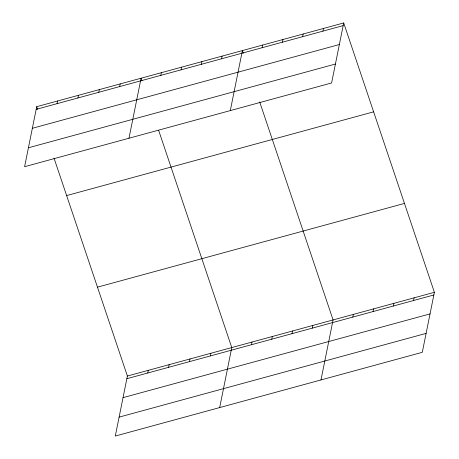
<?xml version="1.0" encoding="UTF-8"?>
<svg xmlns="http://www.w3.org/2000/svg" width="459" height="459" viewBox="0 0 459 459"><rect width="100%" height="100%" fill="white"/><g stroke="black" fill="none" stroke-linecap="round" stroke-linejoin="round"><path stroke-width="0.69" d="M36.709 106.689L24.608 166.697L331.605 82.959L343.705 22.95L36.709 106.689L37.592 109.322M57.042 103.665L57.582 100.991M77.921 97.968L78.46 95.3M98.794 92.276L99.333 89.603M119.673 86.579L120.212 83.911M128.985 138.222L141.085 78.214L141.974 80.847M160.811 75.362L161.35 72.688M181.07 69.831L181.609 67.163M53.996 158.045L127.395 376.041L115.295 436.05L422.291 352.311L434.392 292.303L343.705 22.95M201.335 64.306L201.874 61.638M147.735 373.018L148.268 370.35M221.594 58.781L222.133 56.107M168.608 367.32L169.147 364.653M230.298 110.59L242.398 50.582L243.281 53.215M189.487 361.629L190.02 358.961M262.118 47.725L262.657 45.057M210.36 355.937L210.899 353.264M282.383 42.199L282.922 39.531M219.677 407.581L231.772 347.572L158.602 130.23M302.642 36.674L303.181 34M251.498 344.715L252.037 342.047M322.906 31.149L323.44 28.475M271.762 339.19L272.296 336.516M292.022 333.659L292.561 330.991M312.281 328.133L312.82 325.465M320.984 379.949L333.085 319.94L259.685 101.938M352.805 317.083L353.344 314.409M373.069 311.552L373.609 308.884M393.329 306.027L393.868 303.359M413.593 300.502L414.133 297.834M36.169 109.357L343.166 25.618M32.354 128.279L339.35 44.54M28.424 147.775L335.42 64.036M66.635 195.574L373.632 111.835M97.469 287.156L404.465 203.417M127.395 376.041L434.392 292.303M126.856 378.709L433.853 294.976M123.041 397.632L430.037 313.899M119.11 417.128L426.107 333.389"/></g></svg>
